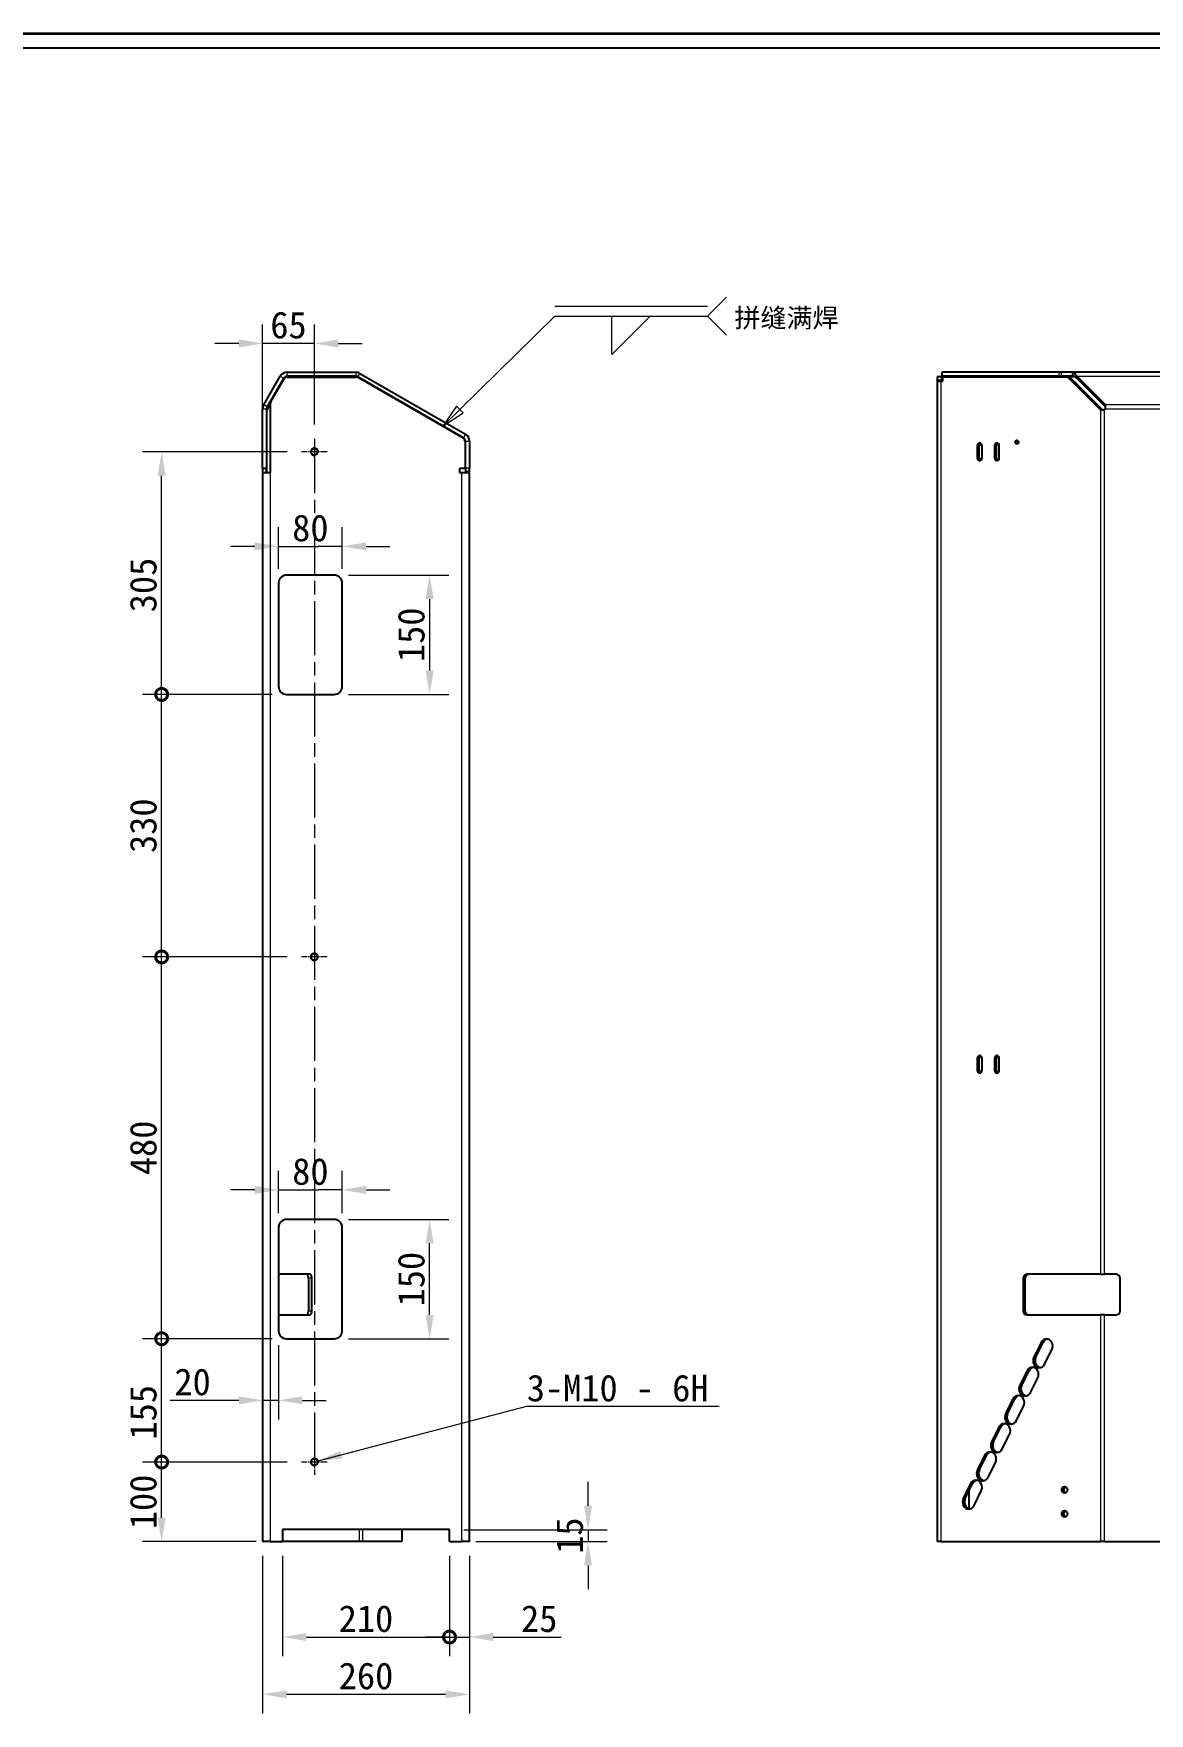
# Model space of a CAD drawing. Header units: millimetres. Extents: x 72 to 7062, y 66 to 4974.
# Drawn here: x 3409 to 4812, y 2862 to 4974 of the extents above; entities that cross this region are included whole.
import ezdxf
from ezdxf.enums import TextEntityAlignment as Align

# ---------------------------------------------------------------- set-up
doc = ezdxf.new("R2010")
doc.units = ezdxf.units.MM
doc.header["$LTSCALE"] = 12
doc.linetypes.add('CHAIN', pattern=[0.3543, 0.2362, -0.0295, 0.0591, -0.0295])
doc.linetypes.add('DASHED', pattern=[0.2067, 0.1654, -0.0413])
for name, color, linetype, lineweight, true_color in [('中心标记 (ISO)', 1, 'CHAIN', 18, 0xff0000), ('尺寸 (ISO)', 7, 'Continuous', 18, 0x008000), ('符号 (ISO)', 7, 'Continuous', 18, 0x008000)]:
    doc.layers.add(name, color=color, linetype=linetype, lineweight=lineweight, true_color=true_color)
for name, color, linetype, lineweight in [('可见 (ISO)', 7, 'Continuous', 25), ('可见窄的 (ISO)', 7, 'Continuous', 18), ('图框 (ISO)', 7, 'Continuous', 35)]:
    doc.layers.add(name, color=color, linetype=linetype, lineweight=lineweight)
doc.styles.get("Standard").update_dxf_attribs({"font": 'simfang.ttf'})
doc.styles.add('最新国标', font='simfang.ttf')
doc.styles.add('注释文本 (ISO)', font='simfang.ttf')
doc.dimstyles.new('默认 (GB)', dxfattribs={"dimscale": 12, "dimtxt": 2.8, "dimasz": 2.5, "dimexe": 2, "dimexo": 1.5, "dimgap": 0.5, "dimtad": 1, "dimtoh": 1, "dimdsep": 46, "dimtxsty": '最新国标', "dimcen": 0.09, "dimdle": 10, "dimclrd": 256, "dimclre": 256, "dimclrt": 256, "dimazin": 2, "dimtfac": 0.535714, "dimtdec": 3, "dimtmove": 0, "dimatfit": 3, "dimfxl": 0, "dimtolj": 1, "dimlwd": -1, "dimlwe": -1, "dimarcsym": 0})
doc.dimstyles.new('默认 (GB)$7', dxfattribs={"dimscale": 12, "dimtxt": 2.8, "dimasz": 2.5, "dimexe": 2, "dimexo": 1.5, "dimgap": 0.5, "dimtad": 1, "dimtoh": 1, "dimdsep": 46, "dimtxsty": '最新国标', "dimcen": 0.09, "dimdle": 10, "dimclrd": 256, "dimclre": 256, "dimclrt": 256, "dimazin": 2, "dimtfac": 0.535714, "dimtdec": 3, "dimtmove": 0, "dimatfit": 3, "dimfxl": 0, "dimtolj": 1, "dimlwd": -1, "dimlwe": -1, "dimarcsym": 0})

# ---------------------------------------------------------------- blocks, each defined once
blk = doc.blocks.new('图框 最新国标')
at = {"layer": '图框 (ISO)'}
blk.add_line((6, 414.5), (588.5, 414.5), dxfattribs=at)
at = {"layer": '图框 (ISO)', "color": 7, "linetype": 'Continuous', "lineweight": 25}
blk.add_line((18, 413), (587, 413), dxfattribs=at)
blk.add_line((18, 413), (587, 413), dxfattribs=at)
at = {"layer": '图框 (ISO)', "lineweight": 30}
blk.add_attdef('零件代号', text='', height=2.5, rotation=180, dxfattribs=at).set_placement((35.5, 409), align=Align.MIDDLE_CENTER)
blk = doc.blocks.new('_DotSmall')
at = {"color": 0, "linetype": 'ByBlock', "const_width": 0.5}
blk.add_lwpolyline([(-0.0625, 0, 1), (0.0625, 0, 1)], format="xyb", close=True, dxfattribs=at)
blk = doc.blocks.new('*D33')
at = {"layer": 'Defpoints', "color": 0, "transparency": 16777216}
for p in [(4893.8, 3208.7), (5083.3, 3208.7), (4755.8, 3078.2)]:
    blk.add_point(p, dxfattribs=at)
at = {"layer": '尺寸 (ISO)', "color": 116, "true_color": 0x00803f, "transparency": 16777216}
for p, q in [((5065.3, 3208.7), (4869.8, 3208.7)), ((4893.8, 3108.2), (4893.8, 3208.7))]:
    blk.add_line(p, q, dxfattribs=at)
blk.add_solid([(4888.8, 3108.2), (4898.8, 3108.2), (4893.8, 3078.2)], dxfattribs=at)
at = {"layer": '尺寸 (ISO)', "color": 116, "true_color": 0x00803f, "transparency": 16777216, "xscale": 30, "yscale": 30, "zscale": 30, "rotation": 90}
blk.add_blockref('_DotSmall', (4893.8, 3208.7), dxfattribs=at)
at = {"layer": '尺寸 (ISO)', "transparency": 16777216, "insert": (4870.7, 3143.5), "char_height": 33.6, "attachment_point": 5, "rotation": 90, "style": '最新国标'}
blk.add_mtext('\\A1;130.5', dxfattribs=at)
blk = doc.blocks.new('*D52')
at = {"layer": 'Defpoints', "color": 0, "transparency": 16777216}
for p in [(3722.1, 3078.2), (3932.1, 3078.2), (3932.1, 2958.2)]:
    blk.add_point(p, dxfattribs=at)
at = {"layer": '尺寸 (ISO)', "color": 116, "true_color": 0x00803f, "transparency": 16777216}
for p, q in [((3722.1, 3060.2), (3722.1, 2934.2)), ((3932.1, 3060.2), (3932.1, 2934.2)), ((3752.1, 2958.2), (3932.1, 2958.2))]:
    blk.add_line(p, q, dxfattribs=at)
blk.add_solid([(3752.1, 2963.2), (3752.1, 2953.2), (3722.1, 2958.2)], dxfattribs=at)
at = {"layer": '尺寸 (ISO)', "color": 116, "true_color": 0x00803f, "transparency": 16777216, "xscale": 30, "yscale": 30, "zscale": 30}
blk.add_blockref('_DotSmall', (3932.1, 2958.2), dxfattribs=at)
at = {"layer": '尺寸 (ISO)', "transparency": 16777216, "insert": (3827, 2981.2), "char_height": 33.6, "attachment_point": 5, "style": '最新国标'}
blk.add_mtext('\\A1;210', dxfattribs=at)
blk = doc.blocks.new('*D53')
at = {"layer": 'Defpoints', "color": 0, "transparency": 16777216}
for p in [(3932.1, 3078.2), (3957.1, 3078.2), (3957.1, 2958.2)]:
    blk.add_point(p, dxfattribs=at)
at = {"layer": '尺寸 (ISO)', "color": 116, "true_color": 0x00803f, "transparency": 16777216}
for p, q in [((3932.1, 3060.2), (3932.1, 2934.2)), ((3957.1, 3060.2), (3957.1, 2934.2)), ((3932.1, 2958.2), (3902.1, 2958.2)), ((3932.1, 2958.2), (3957.1, 2958.2)), ((3987.1, 2958.2), (4072.7, 2958.2))]:
    blk.add_line(p, q, dxfattribs=at)
blk.add_solid([(3987.1, 2963.2), (3987.1, 2953.2), (3957.1, 2958.2)], dxfattribs=at)
at = {"layer": '尺寸 (ISO)', "color": 116, "true_color": 0x00803f, "transparency": 16777216, "xscale": 30, "yscale": 30, "zscale": 30}
blk.add_blockref('_DotSmall', (3932.1, 2958.2), dxfattribs=at)
at = {"layer": '尺寸 (ISO)', "transparency": 16777216, "insert": (4044.9, 2981.2), "char_height": 33.6, "attachment_point": 5, "style": '最新国标'}
blk.add_mtext('\\A1;25', dxfattribs=at)
blk = doc.blocks.new('*D54')
at = {"layer": 'Defpoints', "color": 0, "transparency": 16777216}
for p in [(3697.1, 3078.2), (3957.1, 3078.2), (3957.1, 2886.2)]:
    blk.add_point(p, dxfattribs=at)
at = {"layer": '尺寸 (ISO)', "color": 116, "true_color": 0x00803f, "transparency": 16777216}
for p, q in [((3697.1, 3060.2), (3697.1, 2862.2)), ((3957.1, 3060.2), (3957.1, 2862.2)), ((3727.1, 2886.2), (3927.1, 2886.2))]:
    blk.add_line(p, q, dxfattribs=at)
for points in [[(3727.1, 2891.2), (3727.1, 2881.2), (3697.1, 2886.2)], [(3927.1, 2891.2), (3927.1, 2881.2), (3957.1, 2886.2)]]:
    blk.add_solid(points, dxfattribs=at)
at = {"layer": '尺寸 (ISO)', "transparency": 16777216, "insert": (3827.1, 2909.2), "char_height": 33.6, "attachment_point": 5, "style": '最新国标'}
blk.add_mtext('\\A1;260', dxfattribs=at)
blk = doc.blocks.new('*D55')
at = {"layer": 'Defpoints', "color": 0, "transparency": 16777216}
for p in [(3570.1, 3178.2), (3745.9, 3178.2), (3707.1, 3078.2)]:
    blk.add_point(p, dxfattribs=at)
at = {"layer": '尺寸 (ISO)', "color": 116, "true_color": 0x00803f, "transparency": 16777216}
for p, q in [((3727.9, 3178.2), (3546.1, 3178.2)), ((3570.1, 3108.2), (3570.1, 3178.2)), ((3689.1, 3078.2), (3546.1, 3078.2))]:
    blk.add_line(p, q, dxfattribs=at)
blk.add_solid([(3565.1, 3108.2), (3575.1, 3108.2), (3570.1, 3078.2)], dxfattribs=at)
at = {"layer": '尺寸 (ISO)', "color": 116, "true_color": 0x00803f, "transparency": 16777216, "xscale": 30, "yscale": 30, "zscale": 30, "rotation": 90}
blk.add_blockref('_DotSmall', (3570.1, 3178.2), dxfattribs=at)
at = {"layer": '尺寸 (ISO)', "transparency": 16777216, "insert": (3547.1, 3128.1), "char_height": 33.6, "attachment_point": 5, "rotation": 90, "style": '最新国标'}
blk.add_mtext('\\A1;100', dxfattribs=at)
blk = doc.blocks.new('*D56')
at = {"layer": 'Defpoints', "color": 0, "transparency": 16777216}
for p in [(3570.1, 3333.2), (3727.1, 3333.2), (3745.9, 3178.2)]:
    blk.add_point(p, dxfattribs=at)
at = {"layer": '尺寸 (ISO)', "color": 116, "true_color": 0x00803f, "transparency": 16777216}
for p, q in [((3709.1, 3333.2), (3546.1, 3333.2)), ((3570.1, 3178.2), (3570.1, 3333.2)), ((3727.9, 3178.2), (3546.1, 3178.2))]:
    blk.add_line(p, q, dxfattribs=at)
at = {"layer": '尺寸 (ISO)', "color": 116, "true_color": 0x00803f, "transparency": 16777216, "xscale": 30, "yscale": 30, "zscale": 30}
for p, rotation in [((3570.1, 3333.2), 90), ((3570.1, 3178.2), 270)]:
    blk.add_blockref('_DotSmall', p, dxfattribs=dict(at, rotation=rotation))
at = {"layer": '尺寸 (ISO)', "transparency": 16777216, "insert": (3547.1, 3240.8), "char_height": 33.6, "attachment_point": 5, "rotation": 90, "style": '最新国标'}
blk.add_mtext('\\A1;155', dxfattribs=at)
blk = doc.blocks.new('*D57')
at = {"layer": 'Defpoints', "color": 0, "transparency": 16777216}
for p in [(3570.1, 3813.2), (3745.9, 3813.2), (3727.1, 3333.2)]:
    blk.add_point(p, dxfattribs=at)
at = {"layer": '尺寸 (ISO)', "color": 116, "true_color": 0x00803f, "transparency": 16777216}
for p, q in [((3727.9, 3813.2), (3546.1, 3813.2)), ((3570.1, 3333.2), (3570.1, 3813.2)), ((3709.1, 3333.2), (3546.1, 3333.2))]:
    blk.add_line(p, q, dxfattribs=at)
at = {"layer": '尺寸 (ISO)', "color": 116, "true_color": 0x00803f, "transparency": 16777216, "xscale": 30, "yscale": 30, "zscale": 30}
for p, rotation in [((3570.1, 3813.2), 90), ((3570.1, 3333.2), 270)]:
    blk.add_blockref('_DotSmall', p, dxfattribs=dict(at, rotation=rotation))
at = {"layer": '尺寸 (ISO)', "transparency": 16777216, "insert": (3547.1, 3573.2), "char_height": 33.6, "attachment_point": 5, "rotation": 90, "style": '最新国标'}
blk.add_mtext('\\A1;480', dxfattribs=at)
blk = doc.blocks.new('*D58')
at = {"layer": 'Defpoints', "color": 0, "transparency": 16777216}
for p in [(3570.1, 4143.2), (3727.1, 4143.2), (3745.9, 3813.2)]:
    blk.add_point(p, dxfattribs=at)
at = {"layer": '尺寸 (ISO)', "color": 116, "true_color": 0x00803f, "transparency": 16777216}
for p, q in [((3709.1, 4143.2), (3546.1, 4143.2)), ((3570.1, 3813.2), (3570.1, 4143.2)), ((3727.9, 3813.2), (3546.1, 3813.2))]:
    blk.add_line(p, q, dxfattribs=at)
at = {"layer": '尺寸 (ISO)', "color": 116, "true_color": 0x00803f, "transparency": 16777216, "xscale": 30, "yscale": 30, "zscale": 30}
for p, rotation in [((3570.1, 4143.2), 90), ((3570.1, 3813.2), 270)]:
    blk.add_blockref('_DotSmall', p, dxfattribs=dict(at, rotation=rotation))
at = {"layer": '尺寸 (ISO)', "transparency": 16777216, "insert": (3547.1, 3978.2), "char_height": 33.6, "attachment_point": 5, "rotation": 90, "style": '最新国标'}
blk.add_mtext('\\A1;330', dxfattribs=at)
blk = doc.blocks.new('*D59')
at = {"layer": 'Defpoints', "color": 0, "transparency": 16777216}
for p in [(3570.1, 4448.2), (3745.9, 4448.2), (3727.1, 4143.2)]:
    blk.add_point(p, dxfattribs=at)
at = {"layer": '尺寸 (ISO)', "color": 116, "true_color": 0x00803f, "transparency": 16777216}
for p, q in [((3727.9, 4448.2), (3546.1, 4448.2)), ((3570.1, 4143.2), (3570.1, 4418.2)), ((3709.1, 4143.2), (3546.1, 4143.2))]:
    blk.add_line(p, q, dxfattribs=at)
blk.add_solid([(3565.1, 4418.2), (3575.1, 4418.2), (3570.1, 4448.2)], dxfattribs=at)
at = {"layer": '尺寸 (ISO)', "color": 116, "true_color": 0x00803f, "transparency": 16777216, "xscale": 30, "yscale": 30, "zscale": 30, "rotation": 270}
blk.add_blockref('_DotSmall', (3570.1, 4143.2), dxfattribs=at)
at = {"layer": '尺寸 (ISO)', "transparency": 16777216, "insert": (3547.1, 4280.8), "char_height": 33.6, "attachment_point": 5, "rotation": 90, "style": '最新国标'}
blk.add_mtext('\\A1;305', dxfattribs=at)
blk = doc.blocks.new('*D60')
at = {"layer": 'Defpoints', "color": 0, "transparency": 16777216}
for p in [(3787.1, 3483.2), (3907.1, 3483.2), (3787.1, 3333.2)]:
    blk.add_point(p, dxfattribs=at)
at = {"layer": '尺寸 (ISO)', "color": 116, "true_color": 0x00803f, "transparency": 16777216}
for p, q in [((3805.1, 3483.2), (3931.1, 3483.2)), ((3907.1, 3363.2), (3907.1, 3453.2)), ((3805.1, 3333.2), (3931.1, 3333.2))]:
    blk.add_line(p, q, dxfattribs=at)
for points in [[(3902.1, 3453.2), (3912.1, 3453.2), (3907.1, 3483.2)], [(3902.1, 3363.2), (3912.1, 3363.2), (3907.1, 3333.2)]]:
    blk.add_solid(points, dxfattribs=at)
at = {"layer": '尺寸 (ISO)', "transparency": 16777216, "insert": (3884.1, 3408.2), "char_height": 33.6, "attachment_point": 5, "rotation": 90, "style": '最新国标'}
blk.add_mtext('\\A1;150', dxfattribs=at)
blk = doc.blocks.new('*D61')
at = {"layer": 'Defpoints', "color": 0, "transparency": 16777216}
for p in [(3797.1, 3520.3), (3717.1, 3473.2), (3797.1, 3473.2)]:
    blk.add_point(p, dxfattribs=at)
at = {"layer": '尺寸 (ISO)', "color": 116, "true_color": 0x00803f, "transparency": 16777216}
for p, q in [((3717.1, 3491.2), (3717.1, 3544.3)), ((3797.1, 3491.2), (3797.1, 3544.3)), ((3687.1, 3520.3), (3657.1, 3520.3)), ((3717.1, 3520.3), (3747.1, 3520.3)), ((3747.1, 3520.3), (3767.1, 3520.3)), ((3797.1, 3520.3), (3767.1, 3520.3)), ((3827.1, 3520.3), (3857.1, 3520.3))]:
    blk.add_line(p, q, dxfattribs=at)
for points in [[(3687.1, 3525.3), (3687.1, 3515.3), (3717.1, 3520.3)], [(3827.1, 3525.3), (3827.1, 3515.3), (3797.1, 3520.3)]]:
    blk.add_solid(points, dxfattribs=at)
at = {"layer": '尺寸 (ISO)', "transparency": 16777216, "insert": (3757.1, 3543.3), "char_height": 33.6, "attachment_point": 5, "style": '最新国标'}
blk.add_mtext('\\A1;80', dxfattribs=at)
blk = doc.blocks.new('*D62')
at = {"layer": 'Defpoints', "color": 0, "transparency": 16777216}
for p in [(3787.1, 4293.2), (3787.1, 4143.2), (3907.1, 4143.2)]:
    blk.add_point(p, dxfattribs=at)
at = {"layer": '尺寸 (ISO)', "color": 116, "true_color": 0x00803f, "transparency": 16777216}
for p, q in [((3805.1, 4293.2), (3931.1, 4293.2)), ((3907.1, 4263.2), (3907.1, 4173.2)), ((3805.1, 4143.2), (3931.1, 4143.2))]:
    blk.add_line(p, q, dxfattribs=at)
for points in [[(3902.1, 4263.2), (3912.1, 4263.2), (3907.1, 4293.2)], [(3902.1, 4173.2), (3912.1, 4173.2), (3907.1, 4143.2)]]:
    blk.add_solid(points, dxfattribs=at)
at = {"layer": '尺寸 (ISO)', "transparency": 16777216, "insert": (3884.1, 4218.2), "char_height": 33.6, "attachment_point": 5, "rotation": 90, "style": '最新国标'}
blk.add_mtext('\\A1;150', dxfattribs=at)
blk = doc.blocks.new('*D63')
at = {"layer": 'Defpoints', "color": 0, "transparency": 16777216}
for p in [(3717.1, 3343.2), (3697.1, 3305.1), (3697.1, 3255.8)]:
    blk.add_point(p, dxfattribs=at)
at = {"layer": '尺寸 (ISO)', "color": 116, "true_color": 0x00803f, "transparency": 16777216}
for p, q in [((3717.1, 3325.2), (3717.1, 3231.8)), ((3667.1, 3255.8), (3581, 3255.8)), ((3717.1, 3255.8), (3697.1, 3255.8)), ((3747.1, 3255.8), (3777.1, 3255.8))]:
    blk.add_line(p, q, dxfattribs=at)
for points in [[(3667.1, 3260.8), (3667.1, 3250.8), (3697.1, 3255.8)], [(3747.1, 3260.8), (3747.1, 3250.8), (3717.1, 3255.8)]]:
    blk.add_solid(points, dxfattribs=at)
at = {"layer": '尺寸 (ISO)', "transparency": 16777216, "insert": (3609, 3278.8), "char_height": 33.6, "attachment_point": 5, "style": '最新国标'}
blk.add_mtext('\\A1;20', dxfattribs=at)
blk = doc.blocks.new('*D64')
at = {"layer": 'Defpoints', "color": 0, "transparency": 16777216}
for p in [(3697.1, 4584.4), (3762.1, 4464.4), (3697.1, 4422.2)]:
    blk.add_point(p, dxfattribs=at)
at = {"layer": '尺寸 (ISO)', "color": 116, "true_color": 0x00803f, "transparency": 16777216}
for p, q in [((3697.1, 4440.2), (3697.1, 4608.4)), ((3762.1, 4482.4), (3762.1, 4608.4)), ((3667.1, 4584.4), (3637.1, 4584.4)), ((3762.1, 4584.4), (3697.1, 4584.4)), ((3792.1, 4584.4), (3822.1, 4584.4))]:
    blk.add_line(p, q, dxfattribs=at)
for points in [[(3667.1, 4589.4), (3667.1, 4579.4), (3697.1, 4584.4)], [(3792.1, 4589.4), (3792.1, 4579.4), (3762.1, 4584.4)]]:
    blk.add_solid(points, dxfattribs=at)
at = {"layer": '尺寸 (ISO)', "transparency": 16777216, "insert": (3729.6, 4607.4), "char_height": 33.6, "attachment_point": 5, "style": '最新国标'}
blk.add_mtext('\\A1;65', dxfattribs=at)
blk = doc.blocks.new('*D65')
at = {"layer": 'Defpoints', "color": 0, "transparency": 16777216}
for p in [(3797.1, 4329.4), (3717.1, 4283.2), (3797.1, 4283.2)]:
    blk.add_point(p, dxfattribs=at)
at = {"layer": '尺寸 (ISO)', "color": 116, "true_color": 0x00803f, "transparency": 16777216}
for p, q in [((3717.1, 4301.2), (3717.1, 4353.4)), ((3797.1, 4301.2), (3797.1, 4353.4)), ((3687.1, 4329.4), (3657.1, 4329.4)), ((3717.1, 4329.4), (3747.1, 4329.4)), ((3747.1, 4329.4), (3767.1, 4329.4)), ((3797.1, 4329.4), (3767.1, 4329.4)), ((3827.1, 4329.4), (3857.1, 4329.4))]:
    blk.add_line(p, q, dxfattribs=at)
for points in [[(3687.1, 4334.4), (3687.1, 4324.4), (3717.1, 4329.4)], [(3827.1, 4334.4), (3827.1, 4324.4), (3797.1, 4329.4)]]:
    blk.add_solid(points, dxfattribs=at)
at = {"layer": '尺寸 (ISO)', "transparency": 16777216, "insert": (3757.1, 4352.3), "char_height": 33.6, "attachment_point": 5, "style": '最新国标'}
blk.add_mtext('\\A1;80', dxfattribs=at)
blk = doc.blocks.new('焊接符号标识符1')
at = {"layer": '符号 (ISO)', "linetype": 'DASHED', "ltscale": 12.901145}
blk.add_line((338.7, 385.94), (354.7, 385.94), dxfattribs=at)
at = {"layer": '符号 (ISO)'}
for p, q in [((354.7, 384.89), (356.7, 386.89)), ((328.76, 375.11), (338.7, 384.89)), ((338.7, 384.89), (354.7, 384.89)), ((344.7, 384.89), (348.7, 384.89)), ((348.7, 384.89), (344.7, 380.89)), ((344.7, 380.89), (344.7, 384.89)), ((354.7, 384.89), (356.7, 382.89)), ((328.41, 375.47), (326.97, 373.36)), ((328.76, 375.11), (326.97, 373.36)), ((329.11, 374.76), (328.41, 375.47)), ((326.97, 373.36), (329.11, 374.76))]:
    blk.add_line(p, q, dxfattribs=at)
at = {"layer": '符号 (ISO)', "flags": 128}
blk.add_lwpolyline([(328.41, 375.47), (326.97, 373.36), (329.11, 374.76), (328.41, 375.47)], dxfattribs=at)
at = {"layer": '符号 (ISO)'}
blk.add_solid([(328.41, 375.47), (326.97, 373.36), (329.11, 374.76), (328.41, 375.47)], dxfattribs=at)
at = {"layer": '符号 (ISO)', "insert": (357.53, 383.49), "char_height": 2, "attachment_point": 7, "style": '注释文本 (ISO)'}
blk.add_mtext('拼缝满焊', dxfattribs=at)
blk = doc.blocks.new('*D105')
at = {"layer": 'Defpoints', "color": 0, "transparency": 16777216}
for p in [(3932.1, 3093.2), (3947.1, 3078.2), (4106.3, 3078.2)]:
    blk.add_point(p, dxfattribs=at)
at = {"layer": '尺寸 (ISO)', "color": 116, "true_color": 0x00803f, "transparency": 16777216}
for p, q in [((4106.3, 3123.2), (4106.3, 3153.2)), ((3950.1, 3093.2), (4130.3, 3093.2)), ((4106.3, 3093.2), (4106.3, 3078.2)), ((3965.1, 3078.2), (4130.3, 3078.2)), ((4106.3, 3048.2), (4106.3, 3018.2))]:
    blk.add_line(p, q, dxfattribs=at)
for points in [[(4101.3, 3123.2), (4111.3, 3123.2), (4106.3, 3093.2)], [(4101.3, 3048.2), (4111.3, 3048.2), (4106.3, 3078.2)]]:
    blk.add_solid(points, dxfattribs=at)
at = {"layer": '尺寸 (ISO)', "transparency": 16777216, "insert": (4083.3, 3085.7), "char_height": 33.6, "attachment_point": 5, "rotation": 90, "style": '最新国标'}
blk.add_mtext('\\A1;15', dxfattribs=at)

msp = doc.modelspace()

# ---------------------------------------------------------------- linework, layer by layer
at = {"layer": '中心标记 (ISO)', "ltscale": 23.990969}
msp.add_line((3762.114, 4464.411), (3762.114, 3184.136), dxfattribs=at)
at = {"layer": '中心标记 (ISO)', "ltscale": 2.997938}
for p, q in [((3778.302, 4448.223), (3745.926, 4448.223)), ((3762.114, 3829.411), (3762.114, 3797.035)), ((3778.302, 3813.223), (3745.926, 3813.223)), ((3762.114, 3194.411), (3762.114, 3162.035)), ((3778.302, 3178.223), (3745.926, 3178.223))]:
    msp.add_line(p, q, dxfattribs=at)
at = {"layer": '可见 (ISO)'}
for p, q in [((3698.454, 4507.242), (3719.227, 4543.223)), ((3723.557, 4540.723), (3702.784, 4504.742)), ((3724.841, 4542.187), (3727.292, 4542.187)), ((3727.887, 4548.223), (3814.434, 4548.223)), ((3814.434, 4543.223), (3727.887, 4543.223)), ((3727.887, 4542.223), (3815.166, 4542.223)), ((3817.307, 4542.187), (3815.762, 4542.187)), ((3949.614, 4465.95), (3816.934, 4542.553)), ((3817.307, 4542.187), (3817.307, 4541.741)), ((3817.666, 4541.553), (3949.114, 4465.662)), ((3819.434, 4546.883), (3952.114, 4470.28)), ((4545.317, 4542.383), (4545.317, 4538.053)), ((4551.317, 4542.383), (4545.317, 4542.383)), ((4698.702, 4548.223), (4551.317, 4548.223)), ((4551.317, 4548.223), (4551.317, 4543.223)), ((4698.702, 4543.223), (4551.317, 4543.223)), ((4551.317, 4542.553), (4551.317, 4543.223)), ((4551.317, 4538.053), (4551.317, 4542.553)), ((4708.247, 4542.187), (4552.482, 4542.187)), ((4552.482, 4537.187), (4552.482, 4542.187)), ((4701.202, 4548.223), (4698.702, 4548.223)), ((4698.702, 4543.223), (4701.202, 4543.223)), ((4715.897, 4548.223), (4701.202, 4548.223)), ((4715.897, 4543.223), (4701.202, 4543.223)), ((4708.247, 4542.187), (4710.747, 4542.187)), ((4750.843, 4501.206), (4711.082, 4540.967)), ((4753.343, 4501.206), (4713.582, 4540.967)), ((4715.897, 4543.223), (4715.897, 4548.223)), ((6115.317, 4548.223), (4715.897, 4548.223)), ((4720.897, 4543.223), (4756.878, 4507.242)), ((4720.897, 4540.979), (4720.897, 4543.223)), ((4720.897, 4540.723), (4720.897, 4540.979)), ((4756.878, 4504.742), (4720.897, 4540.723)), ((3707.784, 4512.402), (3723.557, 4539.723)), ((4545.317, 4538.053), (4545.317, 4537.187)), ((4551.317, 4538.053), (4545.317, 4538.053)), ((4545.317, 4537.187), (4545.317, 3078.222)), ((4545.317, 4537.187), (4550.317, 4537.187)), ((4550.317, 4537.187), (4552.482, 4537.187)), ((3697.114, 4427.242), (3697.114, 4502.242)), ((3702.114, 4502.242), (3702.114, 4427.242)), ((3702.114, 4501.206), (3702.784, 4501.206)), ((3702.784, 4501.206), (3707.114, 4508.706)), ((3707.114, 4422.242), (3707.114, 4509.902)), ((4750.843, 4501.206), (4755.843, 4501.206)), ((4755.843, 4502.242), (4756.878, 4502.242)), ((4755.843, 4501.206), (4755.843, 4502.242)), ((4756.878, 4502.242), (4756.878, 4507.242)), ((3951.614, 4461.331), (3951.614, 4427.242)), ((3951.614, 4460.754), (3951.614, 4427.223)), ((3952.114, 4428.242), (3952.114, 4461.62)), ((3957.114, 4461.62), (3957.114, 4428.242)), ((4595.783, 4455.723), (4595.783, 4440.723)), ((4598.283, 4440.723), (4598.283, 4455.723)), ((4601.846, 4440.723), (4601.846, 4455.723)), ((4617.434, 4455.723), (4617.434, 4440.723)), ((4619.934, 4440.723), (4619.934, 4455.723)), ((4623.496, 4440.723), (4623.496, 4455.723)), ((3697.114, 4427.242), (3697.114, 4422.242)), ((3702.114, 4427.242), (3697.114, 4427.242)), ((3697.114, 4422.242), (3697.114, 3078.222)), ((3697.114, 4422.242), (3707.114, 4422.242)), ((3702.114, 4422.242), (3702.114, 4427.242)), ((3944.614, 4427.242), (3944.614, 4422.242)), ((3951.614, 4427.242), (3944.614, 4427.242)), ((3951.614, 4427.223), (3944.614, 4427.223)), ((3944.614, 4422.242), (3947.114, 4422.242)), ((3947.114, 4422.242), (3957.114, 4422.242)), ((3952.114, 4428.242), (3952.114, 4423.242)), ((3957.114, 4423.242), (3952.114, 4423.242)), ((3957.114, 4423.242), (3957.114, 4428.242)), ((3957.114, 3078.222), (3957.114, 4422.242)), ((3787.114, 4293.223), (3727.114, 4293.223)), ((3717.114, 4283.223), (3717.114, 4153.223)), ((3797.114, 4153.223), (3797.114, 4283.223)), ((3727.114, 4143.223), (3787.114, 4143.223)), ((4595.783, 3685.722), (4595.783, 3670.722)), ((4598.283, 3670.722), (4598.283, 3685.722)), ((4601.846, 3670.722), (4601.846, 3685.722)), ((4617.434, 3685.722), (4617.434, 3670.722)), ((4619.934, 3670.722), (4619.934, 3685.722)), ((4623.496, 3670.722), (4623.496, 3685.722)), ((3717.114, 3473.223), (3717.114, 3343.223)), ((3787.114, 3483.223), (3727.114, 3483.223)), ((3797.114, 3343.223), (3797.114, 3473.223)), ((3756.444, 3414.222), (3717.114, 3414.222)), ((3754.614, 3409.222), (3754.614, 3368.222)), ((3758.944, 3368.222), (3758.944, 3409.222)), ((4653.57, 3409.222), (4653.57, 3368.222)), ((4656.07, 3368.222), (4656.07, 3409.222)), ((4750.843, 3414.222), (4657.9, 3414.222)), ((4750.843, 3414.222), (4755.843, 3414.222)), ((4770.317, 3414.222), (4755.843, 3414.222)), ((4775.317, 3368.222), (4775.317, 3409.222)), ((3717.114, 3363.222), (3756.444, 3363.222)), ((4657.9, 3363.222), (4750.843, 3363.222)), ((4755.843, 3363.222), (4750.843, 3363.222)), ((4755.843, 3363.222), (4770.317, 3363.222)), ((3727.114, 3333.223), (3787.114, 3333.223)), ((4676.069, 3328.444), (4666.976, 3310.258)), ((4669.476, 3310.258), (4678.569, 3328.444)), ((4680.476, 3301.258), (4689.569, 3319.444)), ((4658.315, 3292.937), (4649.222, 3274.75)), ((4651.722, 3274.75), (4660.815, 3292.937)), ((4662.722, 3265.75), (4671.815, 3283.937)), ((4640.562, 3257.43), (4631.469, 3239.243)), ((4633.969, 3239.243), (4643.062, 3257.43)), ((4644.969, 3230.243), (4654.062, 3248.43)), ((4622.808, 3221.923), (4613.715, 3203.736)), ((4616.215, 3203.736), (4625.308, 3221.923)), ((4627.215, 3194.736), (4636.308, 3212.923)), ((4605.055, 3186.416), (4595.962, 3168.229)), ((4598.462, 3168.229), (4607.555, 3186.416)), ((4609.462, 3159.229), (4618.555, 3177.416)), ((4587.301, 3150.909), (4578.208, 3132.722)), ((4580.708, 3132.722), (4589.801, 3150.909)), ((4585.317, 3141.94), (4585.317, 3119.569)), ((4591.708, 3123.722), (4600.801, 3141.909)), ((3722.114, 3093.222), (3722.114, 3078.222)), ((3932.114, 3093.222), (3722.114, 3093.222)), ((3872.114, 3093.222), (3872.114, 3078.222)), ((3932.114, 3078.222), (3932.114, 3093.222)), ((3707.114, 3078.222), (3697.114, 3078.222)), ((3707.114, 3078.222), (3722.114, 3078.222)), ((3818.557, 3078.222), (3722.114, 3078.222)), ((3822.887, 3078.222), (3818.557, 3078.222)), ((3872.114, 3078.222), (3822.887, 3078.222)), ((3932.114, 3078.222), (3947.114, 3078.222)), ((3957.114, 3078.222), (3947.114, 3078.222)), ((4550.317, 3078.222), (4545.317, 3078.222)), ((4550.317, 3078.222), (4750.843, 3078.222)), ((4755.843, 3078.222), (4750.843, 3078.222)), ((4755.843, 3078.222), (6105.317, 3078.222))]:
    msp.add_line(p, q, dxfattribs=at)
for centre in [(3762.114, 4448.223), (3762.114, 3813.223), (3762.114, 3178.223)]:
    msp.add_circle(centre, 4.188, dxfattribs=at)
for centre, radius, start, end in [((3727.887, 4538.223), 10, 90, 150), ((3727.887, 4538.223), 5, 90, 150), ((3727.887, 4537.223), 5, 90, 150), ((3814.434, 4538.223), 10, 60, 90), ((3814.434, 4538.223), 5, 60, 90), ((3815.166, 4537.223), 5, 60, 90), ((3707.114, 4502.242), 10, 150, 180), ((3707.114, 4502.242), 5, 150, 180), ((3712.114, 4509.902), 5, 150, 180), ((3946.614, 4461.331), 5, 0, 60), ((3947.114, 4461.62), 5, 0, 60), ((3945.614, 4460.754), 6, 0, 0.267261), ((3947.114, 4461.62), 10, 0, 60), ((3727.114, 4283.223), 10, 90, 180), ((3787.114, 4283.223), 10, 0, 90), ((3727.114, 4153.223), 10, 180, 270), ((3787.114, 4153.223), 10, 270, 0), ((3727.114, 3473.223), 10, 90, 180), ((3787.114, 3473.223), 10, 0, 90), ((4770.317, 3409.222), 5, 0, 90), ((4770.317, 3368.222), 5, 270, 0), ((3727.114, 3343.223), 10, 180, 270), ((3787.114, 3343.223), 10, 270, 0)]:
    msp.add_arc(centre, radius, start, end, dxfattribs=at)
for centre, major_axis, ratio, start_param, end_param in [((4708.247, 4537.187), (0, 5), 0.8660254, 5.56946093, 6.28318531), ((4710.747, 4537.187), (0, 5), 0.8660254, 5.56946093, 6.28318531), ((4598.814, 4455.723), (0, 3.5), 0.8660254, 4.71238898, 7.85398163), ((4601.314, 4455.723), (0, 3.5), 0.8660254, 0.42507933, 1.57079633), ((4620.465, 4455.723), (0, 3.5), 0.8660254, 4.71238898, 7.85398163), ((4622.965, 4455.723), (0, 3.5), 0.8660254, 0.42507933, 1.57079633), ((4648.08, 4460.223), (0, 2.458), 0.8660254, 0.62746691, 2.51412574), ((4598.814, 4440.723), (0, -3.5), 0.8660254, 4.71238898, 7.85398163), ((4601.314, 4440.723), (0, 3.5), 0.8660254, 1.57079633, 2.71651333), ((4620.465, 4440.723), (0, -3.5), 0.8660254, 4.71238898, 7.85398163), ((4622.965, 4440.723), (0, 3.5), 0.8660254, 1.57079633, 2.71651333), ((4598.814, 3685.722), (0, 3.5), 0.8660254, 4.71238898, 7.85398163), ((4601.314, 3685.722), (0, 3.5), 0.8660254, 0.42507933, 1.57079633), ((4620.465, 3685.722), (0, 3.5), 0.8660254, 4.71238898, 7.85398163), ((4622.965, 3685.722), (0, 3.5), 0.8660254, 0.42507933, 1.57079633), ((4598.814, 3670.722), (0, -3.5), 0.8660254, 4.71238898, 7.85398163), ((4601.314, 3670.722), (0, 3.5), 0.8660254, 1.57079633, 2.71651333), ((4620.465, 3670.722), (0, -3.5), 0.8660254, 4.71238898, 7.85398163), ((4622.965, 3670.722), (0, 3.5), 0.8660254, 1.57079633, 2.71651333), ((3752.114, 3409.222), (0, 5), 0.5, 4.71238898, 6.28318531), ((3756.444, 3409.222), (0, 5), 0.5, 4.71238898, 6.28318531), ((4657.9, 3409.222), (0, 5), 0.8660254, 0, 1.57079633), ((4660.4, 3409.222), (0, 5), 0.8660254, 0, 1.57079633), ((3752.114, 3368.222), (0, -5), 0.5, 0, 1.57079633), ((3756.444, 3368.222), (0, -5), 0.5, 0, 1.57079633), ((4657.9, 3368.222), (0, -5), 0.8660254, 4.71238898, 6.28318531), ((4660.4, 3368.222), (0, -5), 0.8660254, 4.71238898, 6.28318531), ((4682.819, 3323.944), (0, 9), 0.8660254, 4.1887902, 7.33038286), ((4685.319, 3323.944), (0, 9), 0.8660254, 0.16107063, 1.04719755), ((4665.065, 3288.437), (0, 9), 0.8660254, 4.1887902, 7.33038286), ((4667.565, 3288.437), (0, 9), 0.8660254, 0.16107063, 1.04719755), ((4673.726, 3305.758), (0, -9), 0.8660254, 4.1887902, 7.33038286), ((4676.226, 3305.758), (0, -9), 0.8660254, 4.1887902, 6.12211467), ((4655.972, 3270.25), (0, -9), 0.8660254, 4.1887902, 7.33038286), ((4658.472, 3270.25), (0, -9), 0.8660254, 4.1887902, 6.12211467), ((4647.312, 3252.93), (0, 9), 0.8660254, 4.1887902, 7.33038286), ((4649.812, 3252.93), (0, 9), 0.8660254, 0.16107063, 1.04719755), ((4638.219, 3234.743), (0, -9), 0.8660254, 4.1887902, 7.33038286), ((4640.719, 3234.743), (0, -9), 0.8660254, 4.1887902, 6.12211467), ((4629.558, 3217.423), (0, 9), 0.8660254, 4.1887902, 7.33038286), ((4632.058, 3217.423), (0, 9), 0.8660254, 0.16107063, 1.04719755), ((4611.805, 3181.916), (0, 9), 0.8660254, 4.1887902, 7.33038286), ((4614.305, 3181.916), (0, 9), 0.8660254, 0.16107063, 1.04719755), ((4620.465, 3199.236), (0, -9), 0.8660254, 4.1887902, 7.33038286), ((4622.965, 3199.236), (0, -9), 0.8660254, 4.1887902, 6.12211467), ((4602.712, 3163.729), (0, -9), 0.8660254, 4.1887902, 7.33038286), ((4605.212, 3163.729), (0, -9), 0.8660254, 4.1887902, 6.12211467), ((4594.051, 3146.409), (0, 9), 0.8660254, 4.1887902, 7.33038286), ((4596.551, 3146.409), (0, 9), 0.8660254, 0.16107063, 1.04719755), ((4708.032, 3143.222), (0, -4.188), 0.8660254, 3.49345386, 5.9313241), ((4584.958, 3128.222), (0, -9), 0.8660254, 4.1887902, 7.33038286), ((4587.458, 3128.222), (0, -9), 0.8660254, 4.1887902, 6.12211467), ((4708.032, 3113.222), (0, -4.188), 0.8660254, 3.49345386, 5.9313241)]:
    msp.add_ellipse(centre, major_axis=major_axis, ratio=ratio, start_param=start_param, end_param=end_param, dxfattribs=at)
for centre, major_axis in [((4645.58, 4460.223), (0, -2.458)), ((4705.532, 3143.222), (0, -4.188)), ((4705.532, 3113.222), (0, -4.188))]:
    msp.add_ellipse(centre, major_axis=major_axis, ratio=0.8660254, dxfattribs=at)
for points, knots in [([(4715.897, 4548.223), (4717.096, 4548.223), (4718.294, 4547.235), (4719.493, 4545.519), (4719.961, 4544.848), (4720.429, 4544.072), (4720.897, 4543.223)], [0, 0, 0, 0, 0.75299965, 0.75299965, 0.75299965, 1.04719755, 1.04719755, 1.04719755, 1.04719755]), ([(4720.897, 4540.723), (4719.472, 4542.015), (4718.047, 4542.94), (4716.622, 4543.165), (4716.38, 4543.203), (4716.139, 4543.223), (4715.897, 4543.223)], [0, 0, 0, 0, 0.89547254, 0.89547254, 0.89547254, 1.04719755, 1.04719755, 1.04719755, 1.04719755])]:
    msp.add_open_spline(points, degree=3, knots=knots, dxfattribs=at)
at = {"layer": '可见窄的 (ISO)'}
for p, q in [((3719.227, 4543.223), (3723.557, 4540.723)), ((3724.574, 4540.967), (3723.708, 4540.967)), ((3727.887, 4543.223), (3727.887, 4548.223)), ((3814.434, 4548.223), (3814.434, 4543.223)), ((3816.934, 4542.553), (3819.434, 4546.883)), ((4551.317, 4542.553), (4718.397, 4542.553)), ((4698.702, 4543.223), (4698.702, 4548.223)), ((4701.202, 4548.223), (4701.202, 4543.223)), ((4713.582, 4540.967), (4711.082, 4540.967)), ((4720.897, 4543.223), (6115.317, 4543.223)), ((4550.317, 3078.222), (4550.317, 4537.187)), ((3697.114, 4502.242), (3702.114, 4502.242)), ((3702.784, 4504.742), (3698.454, 4507.242)), ((3702.784, 4422.242), (3702.784, 4501.206)), ((4750.843, 4501.206), (4750.843, 3414.222)), ((4755.843, 3414.222), (4755.843, 4501.206)), ((6115.317, 4507.242), (4756.878, 4507.242)), ((4756.878, 4502.242), (6115.317, 4502.242)), ((3952.114, 4470.28), (3949.614, 4465.95)), ((3952.114, 4461.62), (3957.114, 4461.62)), ((4647.332, 4461.62), (4646.328, 4461.62)), ((4595.783, 4455.723), (4598.283, 4455.723)), ((4595.783, 4440.723), (4598.283, 4440.723)), ((4617.434, 4455.723), (4619.934, 4455.723)), ((4617.434, 4440.723), (4619.934, 4440.723)), ((3707.114, 3078.222), (3707.114, 4422.242)), ((3947.114, 4422.242), (3947.114, 3078.222)), ((3952.114, 4428.242), (3957.114, 4428.242)), ((4595.783, 3685.722), (4598.283, 3685.722)), ((4617.434, 3685.722), (4619.934, 3685.722)), ((4595.783, 3670.722), (4598.283, 3670.722)), ((4617.434, 3670.722), (4619.934, 3670.722)), ((3758.944, 3409.222), (3754.614, 3409.222)), ((4656.07, 3409.222), (4653.57, 3409.222)), ((3754.614, 3368.222), (3758.944, 3368.222)), ((4653.57, 3368.222), (4656.07, 3368.222)), ((4750.843, 3363.222), (4750.843, 3078.222)), ((4755.843, 3078.222), (4755.843, 3363.222)), ((4676.069, 3328.444), (4678.569, 3328.444)), ((4666.976, 3310.258), (4669.476, 3310.258)), ((4649.222, 3274.75), (4651.722, 3274.75)), ((4658.315, 3292.937), (4660.815, 3292.937)), ((4640.562, 3257.43), (4643.062, 3257.43)), ((4631.469, 3239.243), (4633.969, 3239.243)), ((4622.808, 3221.923), (4625.308, 3221.923)), ((4613.715, 3203.736), (4616.215, 3203.736)), ((4595.962, 3168.229), (4598.462, 3168.229)), ((4605.055, 3186.416), (4607.555, 3186.416)), ((4587.301, 3150.909), (4589.801, 3150.909)), ((4578.208, 3132.722), (4580.708, 3132.722)), ((3818.557, 3093.222), (3818.557, 3078.222)), ((3822.887, 3078.222), (3822.887, 3093.222))]:
    msp.add_line(p, q, dxfattribs=at)
for centre in [(3762.114, 4448.223), (3762.114, 3813.223), (3762.114, 3178.223)]:
    msp.add_arc(centre, 5, 10, 280, dxfattribs=at)

# ---------------------------------------------------------------- block references
at = {"xscale": 12, "yscale": 12, "zscale": 12}
msp.add_blockref('图框 最新国标', (0, 0), dxfattribs=at)
at = {"layer": '符号 (ISO)', "xscale": 12, "yscale": 12, "zscale": 12}
msp.add_blockref('焊接符号标识符1', (0, 0), dxfattribs=at)

# ---------------------------------------------------------------- texts
at = {"layer": '符号 (ISO)', "insert": (4029.285, 3253.914), "char_height": 33.6, "width": 254.02387, "attachment_point": 7, "line_spacing_factor": 0.49, "style": '最新国标'}
msp.add_mtext('3-M10 - 6H', dxfattribs=at)

# ---------------------------------------------------------------- dimensions: what is measured, and where the dimension line sits
at = {"layer": '尺寸 (ISO)', "color": 116, "true_color": 0x00803f}
for base, p1, p2, angle, override, picture, middle in [((3697.114, 4584.411), (3762.114, 4464.411), (3697.114, 4422.242), 180, {"dimgap": 0.5, "dimtoh": 0, "dimdec": 2, "dimtol": 0, "dimlim": 0, "dimtp": 0, "dimtm": 0, "dimtdec": 3, "dimtofl": 1, "dimatfit": 1}, '*D64', (3729.614, 4584.411)), ((3570.075, 4448.223), (3727.114, 4143.223), (3745.926, 4448.223), 90, {"dimgap": 0.5, "dimtoh": 0, "dimdec": 2, "dimblk1": 'DotSmall', "dimsah": 1, "dimdle": 0, "dimtol": 0, "dimlim": 0, "dimtp": 0, "dimtm": 0, "dimtdec": 3, "dimtofl": 0, "dimatfit": 1}, '*D59', (3570.075, 4280.843)), ((3797.114, 4329.35), (3717.114, 4283.223), (3797.114, 4283.223), 180, {"dimgap": 0.5, "dimtoh": 0, "dimdec": 2, "dimtol": 0, "dimlim": 0, "dimtp": 0, "dimtm": 0, "dimtdec": 3, "dimtofl": 0}, '*D65', (3757.114, 4329.35)), ((3907.114, 4143.223), (3787.114, 4293.223), (3787.114, 4143.223), 90, {"dimgap": 0.5, "dimtoh": 0, "dimdec": 2, "dimtol": 0, "dimlim": 0, "dimtp": 0, "dimtm": 0, "dimtdec": 3, "dimtofl": 0, "dimatfit": 1}, '*D62', (3907.114, 4218.223)), ((3570.075, 4143.223), (3745.926, 3813.223), (3727.114, 4143.223), 90, {"dimgap": 0.5, "dimtoh": 0, "dimdec": 2, "dimblk1": 'DotSmall', "dimblk2": 'DotSmall', "dimsah": 1, "dimdle": 0, "dimtol": 0, "dimlim": 0, "dimtp": 0, "dimtm": 0, "dimtdec": 3, "dimtofl": 0, "dimatfit": 1}, '*D58', (3570.075, 3978.223)), ((3570.075, 3813.223), (3727.114, 3333.223), (3745.926, 3813.223), 90, {"dimgap": 0.5, "dimtoh": 0, "dimdec": 2, "dimblk1": 'DotSmall', "dimblk2": 'DotSmall', "dimsah": 1, "dimdle": 0, "dimtol": 0, "dimlim": 0, "dimtp": 0, "dimtm": 0, "dimtdec": 3, "dimtofl": 0, "dimatfit": 1}, '*D57', (3570.075, 3573.223)), ((3797.114, 3520.348), (3717.114, 3473.223), (3797.114, 3473.223), 180, {"dimgap": 0.5, "dimtoh": 0, "dimdec": 2, "dimtol": 0, "dimlim": 0, "dimtp": 0, "dimtm": 0, "dimtdec": 3, "dimtofl": 0}, '*D61', (3757.114, 3520.348)), ((3907.114, 3483.223), (3787.114, 3333.223), (3787.114, 3483.223), 270, {"dimgap": 0.5, "dimtoh": 0, "dimdec": 2, "dimtol": 0, "dimlim": 0, "dimtp": 0, "dimtm": 0, "dimtdec": 3, "dimtofl": 0, "dimatfit": 1}, '*D60', (3907.114, 3408.223)), ((3570.075, 3333.223), (3745.926, 3178.223), (3727.114, 3333.223), 90, {"dimgap": 0.5, "dimtoh": 0, "dimdec": 2, "dimblk1": 'DotSmall', "dimblk2": 'DotSmall', "dimsah": 1, "dimdle": 0, "dimtol": 0, "dimlim": 0, "dimtp": 0, "dimtm": 0, "dimtdec": 3, "dimtofl": 0, "dimatfit": 1}, '*D56', (3570.075, 3240.843)), ((3697.114, 3255.765), (3717.114, 3343.223), (3697.114, 3305.105), 180, {"dimgap": 0.5, "dimtoh": 0, "dimdec": 2, "dimse2": 1, "dimtol": 0, "dimlim": 0, "dimtp": 0, "dimtm": 0, "dimtdec": 3, "dimtofl": 1, "dimatfit": 1}, '*D63', (3609.034, 3255.765)), ((4893.808, 3208.722), (4755.843, 3078.222), (5083.317, 3208.722), 90, {"dimgap": 0.5, "dimtoh": 0, "dimdec": 2, "dimblk2": 'DotSmall', "dimsah": 1, "dimdle": 0, "dimse1": 1, "dimtol": 0, "dimlim": 0, "dimtp": 0, "dimtm": 0, "dimtdec": 3, "dimtofl": 0, "dimatfit": 1}, '*D33', (4893.808, 3143.472)), ((3570.075, 3178.223), (3707.114, 3078.222), (3745.926, 3178.223), 90, {"dimgap": 0.5, "dimtoh": 0, "dimdec": 2, "dimblk2": 'DotSmall', "dimsah": 1, "dimdle": 0, "dimtol": 0, "dimlim": 0, "dimtp": 0, "dimtm": 0, "dimtdec": 3, "dimtofl": 0, "dimatfit": 1}, '*D55', (3570.075, 3128.102)), ((4106.262, 3078.222), (3932.114, 3093.222), (3947.114, 3078.222), 90, {"dimgap": 0.5, "dimtoh": 0, "dimdec": 2, "dimtol": 0, "dimlim": 0, "dimtp": 0, "dimtm": 0, "dimtdec": 3, "dimtofl": 1, "dimatfit": 1}, '*D105', (4106.262, 3085.722)), ((3957.114, 2886.222), (3697.114, 3078.222), (3957.114, 3078.222), 180, {"dimgap": 0.5, "dimtoh": 0, "dimdec": 2, "dimtol": 0, "dimlim": 0, "dimtp": 0, "dimtm": 0, "dimtdec": 3, "dimtofl": 0, "dimatfit": 1}, '*D54', (3827.114, 2886.222)), ((3932.114, 2958.222), (3722.114, 3078.222), (3932.114, 3078.222), 180, {"dimgap": 0.5, "dimtoh": 0, "dimdec": 2, "dimblk2": 'DotSmall', "dimsah": 1, "dimdle": 0, "dimtol": 0, "dimlim": 0, "dimtp": 0, "dimtm": 0, "dimtdec": 3, "dimtofl": 0, "dimatfit": 1}, '*D52', (3826.994, 2958.222)), ((3957.114, 2958.222), (3932.114, 3078.222), (3957.114, 3078.222), 180, {"dimgap": 0.5, "dimtoh": 0, "dimdec": 2, "dimblk1": 'DotSmall', "dimsah": 1, "dimdle": 0, "dimtol": 0, "dimlim": 0, "dimtp": 0, "dimtm": 0, "dimtdec": 3, "dimtofl": 1, "dimatfit": 1}, '*D53', (4044.906, 2958.222))]:
    dim = msp.add_linear_dim(base=base, p1=p1, p2=p2, angle=angle, dimstyle='默认 (GB)', override=override, dxfattribs=at)
    dim.commit()
    dim.dimension.update_dxf_attribs({"geometry": picture, "text_midpoint": middle, "dimtype": 160})

# ---------------------------------------------------------------- leaders
at = {"layer": '符号 (ISO)', "annotation_type": 0, "has_hookline": 1, "hookline_direction": 0, "text_width": 241.92}
msp.add_leader([(3766.89, 3179.701), (4029.285, 3248.314)], dimstyle='默认 (GB)$7', override={"dimgap": 0, "dimtad": 1}, dxfattribs=at)

doc.saveas('drawing.dxf')
